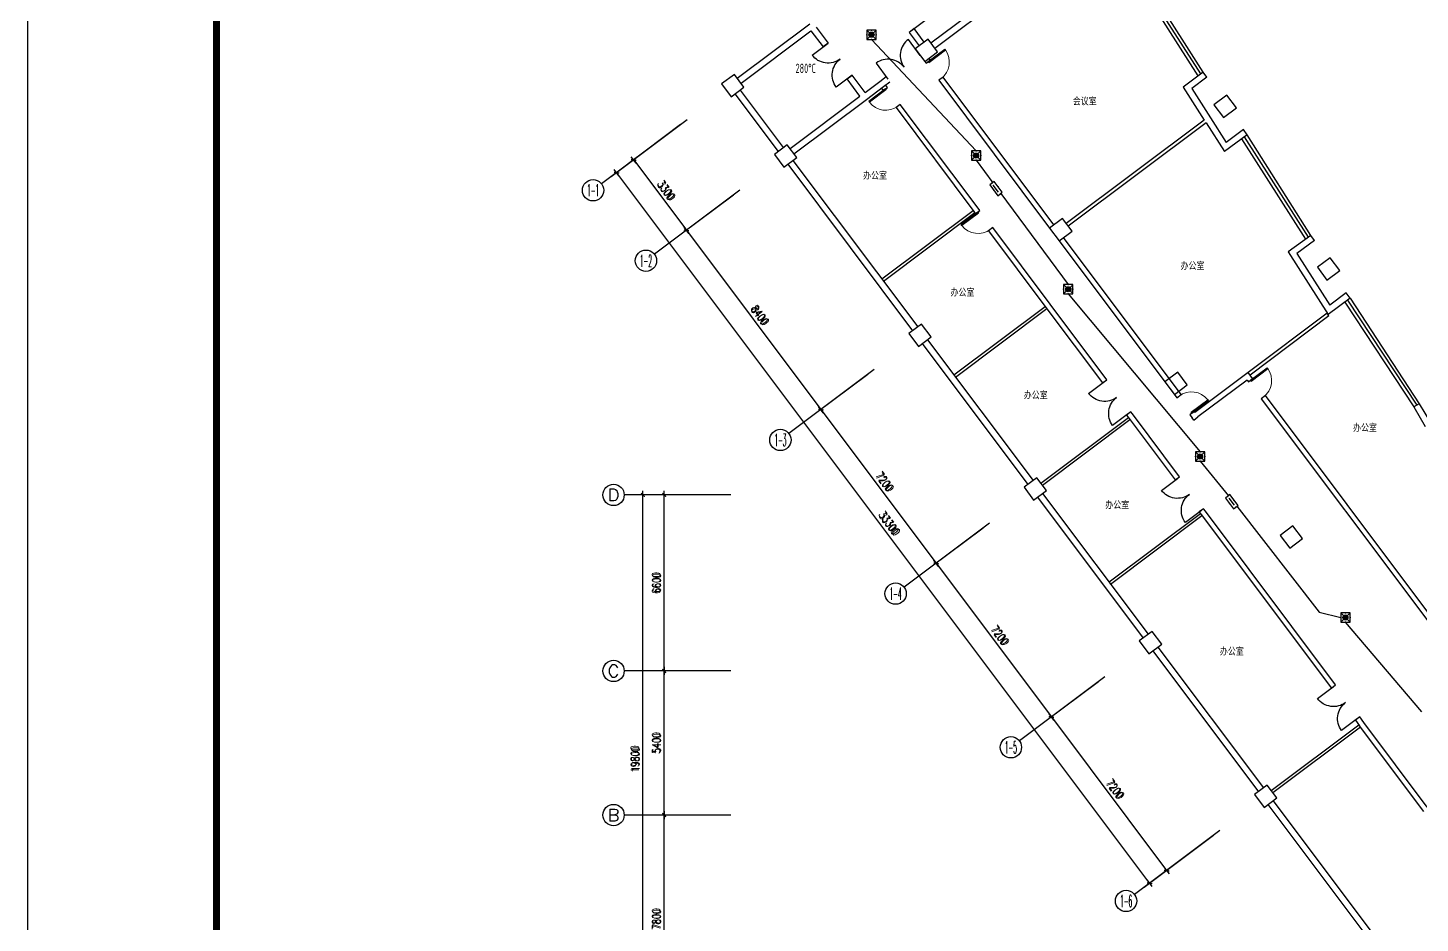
# Model space of a CAD drawing. Extents: x -149393 to 1177518, y -366685 to 296590.
# Drawn here: x 607049 to 659243, y -248251 to -214690 of the extents above; entities that cross this region are included whole.
import ezdxf
from ezdxf.enums import TextEntityAlignment as Align

# ---------------------------------------------------------------- set-up
doc = ezdxf.new("R2010")
doc.units = 0
doc.header["$LTSCALE"] = 1000
doc.header["$MEASUREMENT"] = 0
doc.linetypes.add('常规', pattern=[20, 10, 0, 10])
doc.layers.get('0').update_dxf_attribs({"linetype": 'CONTINUOUS'})
doc.layers.get('Defpoints').update_dxf_attribs({"linetype": 'CONTINUOUS'})
for name, color, linetype in [('AXIS', 3, 'CONTINUOUS'), ('AXIS_TEXT', 7, 'CONTINUOUS'), ('COLUMN', 9, 'CONTINUOUS'), ('EQUIP-消防', 3, 'CONTINUOUS'), ('PUB_TITLE', 253, 'CONTINUOUS'), ('TEL_TEXT', 7, 'CONTINUOUS'), ('TH_TEXT', 7, 'CONTINUOUS'), ('WALL', 9, 'CONTINUOUS'), ('WALL-MOVE', 6, 'CONTINUOUS'), ('WINDOW', 4, 'CONTINUOUS'), ('WIRE-应急', 60, '常规')]:
    doc.layers.add(name, color=color, linetype=linetype)
doc.styles.add('_TCH_AXIS', font='COMPLEX', dxfattribs={"bigfont": 'GBCBIG'})
doc.styles.add('_TCH_DIM_T3', font='SIMPLEX', dxfattribs={"width": 0.705882, "bigfont": 'GBCBIG'})
doc.styles.add('_TEL_DIM', font='', dxfattribs={"width": 0.8, "height": 3.5})
doc.styles.add('COMPLEX', font='COMPLEX')
doc.styles.add('DIM_FONT', font='SIMPLEX.shx', dxfattribs={"width": 0.8})
doc.styles.get("Standard").update_dxf_attribs({"font": 'gbenor.shx', "bigfont": 'gbcbig.shx'})
doc.styles.get('_TEL_DIM').set_extended_font_data('SimSun')
doc.dimstyles.new('_TCH_ARCH&&100', dxfattribs={"dimtxt": 297.5, "dimasz": 100, "dimexe": 250, "dimexo": 300, "dimgap": 126.25, "dimtad": 1, "dimdec": 0, "dimzin": 0, "dimdsep": 46, "dimtxsty": '_TCH_DIM_T3', "dimblk": 'ARCHTICK', "dimcen": 0.09, "dimclrt": 7, "dimazin": 2, "dimtfac": 1, "dimtdec": 0, "dimtix": 1, "dimtmove": 2, "dimatfit": 3, "dimfxl": 1, "dimtolj": 1, "dimtzin": 0, "dimarcsym": 0})
doc.dimstyles.new('DIMN', dxfattribs={"dimtxt": 300, "dimasz": 1, "dimexe": 250, "dimexo": 300, "dimgap": 150, "dimtad": 1, "dimdec": 0, "dimdsep": 46, "dimtxsty": 'DIM_FONT', "dimblk": '_DIMX', "dimcen": 2.5, "dimclrt": 7, "dimadec": 0, "dimazin": 0, "dimtfac": 1, "dimtdec": 0, "dimtix": 1, "dimtmove": 2, "dimatfit": 3, "dimldrblk": '_DIMX', "dimfxl": 1, "dimtolj": 1, "dimarcsym": 0})

# ---------------------------------------------------------------- blocks, each defined once
blk = doc.blocks.new('$equip_U$00000427(cyc-PC)')
for p, q in [((-0.43, -0.43), (0.43, 0.43)), ((-0.43, 0.43), (0.43, -0.43))]:
    blk.add_line(p, q)
blk.add_lwpolyline([(-0.5, 0.5), (-0.5, -0.5), (0.5, -0.5), (0.5, 0.5)], close=True)
blk.add_circle((0, 0), 0.275)
for p in [(-0.5, 0), (0, 0.5), (0.5, 0), (0, -0.5)]:
    blk.add_point(p)
for points in [[(-0.24, 0.14), (0.24, 0.14), (-0.27, 0), (0.27, 0)], [(-0.24, -0.14), (0.24, -0.14), (-0.27, 0), (0.27, 0)], [(-0.14, 0.24), (0.14, 0.24), (-0.24, 0.14), (0.24, 0.14)], [(0, 0.27), (0, 0.27), (-0.14, 0.24), (0.14, 0.24)], [(-0.14, -0.24), (0.14, -0.24), (-0.24, -0.14), (0.24, -0.14)], [(0, -0.27), (0, -0.27), (-0.14, -0.24), (0.14, -0.24)]]:
    blk.add_solid(points)
at = {"color": 7, "style": '_TEL_DIM', "flags": 1}
blk.add_attdef('A', text='', height=0.00002, dxfattribs=at).set_placement((0, 0), align=Align.MIDDLE_CENTER)
blk = doc.blocks.new('$equip_U$00000108(cyc-PC)')
for p, q in [((-0.72, 0.6), (-0.72, 0)), ((0.72, 0.6), (-0.72, 0.6)), ((-0.72, 0), (0.72, 0)), ((-0.48, 0.3), (0.48, 0.3)), ((0.72, 0), (0.72, 0.6))]:
    blk.add_line(p, q)
for p in [(-0.72, 0.3), (0, 0.6), (0, 0), (0.72, 0.3)]:
    blk.add_point(p)
blk.add_solid([(0.24, 0.23), (0.53, 0.3), (0.24, 0.37)])
at = {"color": 7, "style": '_TEL_DIM', "flags": 1}
blk.add_attdef('A', text='', height=0.00002, dxfattribs=at).set_placement((0, 0), align=Align.MIDDLE_CENTER)
blk = doc.blocks.new('_DIMX')
blk.add_line((-150, 0), (150, 0))
at = {"const_width": 50}
blk.add_lwpolyline([(-70, -70), (70, 70)], dxfattribs=at)
blk = doc.blocks.new('_ArchTick')
at = {"color": 0, "linetype": 'ByBlock', "const_width": 0.4}
blk.add_lwpolyline([(-0.5, -0.5), (0.5, 0.5)], dxfattribs=at)
blk = doc.blocks.new('*D1257')
at = {"layer": 'AXIS', "color": 0, "lineweight": -2, "transparency": 16777216}
for p, q in [((638540, -227679), (636580, -229149)), ((636780, -228999), (641100, -234759)), ((642860, -233439), (640900, -234909))]:
    blk.add_line(p, q, dxfattribs=at)
at = {"layer": 'Defpoints', "color": 0, "transparency": 16777216}
for p in [(638780, -227499), (643100, -233259), (641100, -234759)]:
    blk.add_point(p, dxfattribs=at)
at = {"layer": 'AXIS', "color": 0, "lineweight": -2, "transparency": 16777216, "xscale": 100, "yscale": 100, "zscale": 100}
for p, rotation in [((636780, -228999), 126.8700000000011), ((641100, -234759), 306.8700000000011)]:
    blk.add_blockref('_ArchTick', p, dxfattribs=dict(at, rotation=rotation))
at = {"layer": 'AXIS', "color": 7, "transparency": 16777216, "insert": (639160, -231714), "char_height": 297.5, "attachment_point": 5, "rotation": 306.87, "style": '_TCH_DIM_T3'}
blk.add_mtext('\\A1;7200', dxfattribs=at)
blk = doc.blocks.new('*D1258')
at = {"layer": 'AXIS', "color": 0, "lineweight": -2, "transparency": 16777216}
for p, q in [((647180, -239199), (645220, -240669)), ((645420, -240519), (649740, -246279)), ((651500, -244959), (649540, -246429))]:
    blk.add_line(p, q, dxfattribs=at)
at = {"layer": 'Defpoints', "color": 0, "transparency": 16777216}
for p in [(647420, -239019), (651740, -244779), (649740, -246279)]:
    blk.add_point(p, dxfattribs=at)
at = {"layer": 'AXIS', "color": 0, "lineweight": -2, "transparency": 16777216, "xscale": 100, "yscale": 100, "zscale": 100}
for p, rotation in [((645420, -240519), 126.8700000000012), ((649740, -246279), 306.8700000000013)]:
    blk.add_blockref('_ArchTick', p, dxfattribs=dict(at, rotation=rotation))
at = {"layer": 'AXIS', "color": 7, "transparency": 16777216, "insert": (647800, -243234), "char_height": 297.5, "attachment_point": 5, "rotation": 306.87, "style": '_TCH_DIM_T3'}
blk.add_mtext('\\A1;7200', dxfattribs=at)
blk = doc.blocks.new('*D1259')
at = {"layer": 'AXIS', "color": 0, "lineweight": -2, "transparency": 16777216}
for p, q in [((631520, -218319), (628920, -220269)), ((629120, -220119), (649100, -246759)), ((651500, -244959), (648900, -246909))]:
    blk.add_line(p, q, dxfattribs=at)
at = {"layer": 'Defpoints', "color": 0, "transparency": 16777216}
for p in [(631760, -218139), (651740, -244779), (649100, -246759)]:
    blk.add_point(p, dxfattribs=at)
at = {"layer": 'AXIS', "color": 0, "lineweight": -2, "transparency": 16777216, "xscale": 100, "yscale": 100, "zscale": 100}
for p, rotation in [((629120, -220119), 126.8700000000008), ((649100, -246759), 306.8700000000008)]:
    blk.add_blockref('_ArchTick', p, dxfattribs=dict(at, rotation=rotation))
at = {"layer": 'AXIS', "color": 7, "transparency": 16777216, "insert": (639330, -233274), "char_height": 297.5, "attachment_point": 5, "rotation": 306.87, "style": '_TCH_DIM_T3'}
blk.add_mtext('\\A1;33300', dxfattribs=at)
blk = doc.blocks.new('*D1260')
at = {"layer": 'AXIS', "color": 0, "lineweight": -2, "transparency": 16777216}
for p, q in [((642860, -233439), (640900, -234909)), ((641100, -234759), (645420, -240519)), ((647180, -239199), (645220, -240669))]:
    blk.add_line(p, q, dxfattribs=at)
at = {"layer": 'Defpoints', "color": 0, "transparency": 16777216}
for p in [(643100, -233259), (647420, -239019), (645420, -240519)]:
    blk.add_point(p, dxfattribs=at)
at = {"layer": 'AXIS', "color": 0, "lineweight": -2, "transparency": 16777216, "xscale": 100, "yscale": 100, "zscale": 100}
for p, rotation in [((641100, -234759), 126.8700000000003), ((645420, -240519), 306.8700000000003)]:
    blk.add_blockref('_ArchTick', p, dxfattribs=dict(at, rotation=rotation))
at = {"layer": 'AXIS', "color": 7, "transparency": 16777216, "insert": (643480, -237474), "char_height": 297.5, "attachment_point": 5, "rotation": 306.87, "style": '_TCH_DIM_T3'}
blk.add_mtext('\\A1;7200', dxfattribs=at)
blk = doc.blocks.new('*D1261')
at = {"layer": 'AXIS', "color": 0, "lineweight": -2, "transparency": 16777216}
for p, q in [((633500, -220959), (631540, -222429)), ((631740, -222279), (636780, -228999)), ((638540, -227679), (636580, -229149))]:
    blk.add_line(p, q, dxfattribs=at)
at = {"layer": 'Defpoints', "color": 0, "transparency": 16777216}
for p in [(633740, -220779), (638780, -227499), (636780, -228999)]:
    blk.add_point(p, dxfattribs=at)
at = {"layer": 'AXIS', "color": 0, "lineweight": -2, "transparency": 16777216, "xscale": 100, "yscale": 100, "zscale": 100}
for p, rotation in [((631740, -222279), 126.8700000000008), ((636780, -228999), 306.8700000000008)]:
    blk.add_blockref('_ArchTick', p, dxfattribs=dict(at, rotation=rotation))
at = {"layer": 'AXIS', "color": 7, "transparency": 16777216, "insert": (634480, -225474), "char_height": 297.5, "attachment_point": 5, "rotation": 306.87, "style": '_TCH_DIM_T3'}
blk.add_mtext('\\A1;8400', dxfattribs=at)
blk = doc.blocks.new('*D1262')
at = {"layer": 'AXIS', "color": 0, "lineweight": -2, "transparency": 16777216}
for p, q in [((631520, -218319), (629560, -219789)), ((629760, -219639), (631740, -222279)), ((633500, -220959), (631540, -222429))]:
    blk.add_line(p, q, dxfattribs=at)
at = {"layer": 'Defpoints', "color": 0, "transparency": 16777216}
for p in [(631760, -218139), (633740, -220779), (631740, -222279)]:
    blk.add_point(p, dxfattribs=at)
at = {"layer": 'AXIS', "color": 0, "lineweight": -2, "transparency": 16777216, "xscale": 100, "yscale": 100, "zscale": 100}
for p, rotation in [((629760, -219639), 126.8700000000016), ((631740, -222279), 306.8700000000015)]:
    blk.add_blockref('_ArchTick', p, dxfattribs=dict(at, rotation=rotation))
at = {"layer": 'AXIS', "color": 7, "transparency": 16777216, "insert": (630970, -220794), "char_height": 297.5, "attachment_point": 5, "rotation": 306.87, "style": '_TCH_DIM_T3'}
blk.add_mtext('\\A1;3300', dxfattribs=at)
blk = doc.blocks.new('*D1268')
at = {"layer": 'AXIS', "color": 0, "lineweight": -2, "transparency": 16777216}
for p, q in [((633105, -244198), (630655, -244198)), ((630905, -251998), (630905, -244198)), ((633105, -251998), (630655, -251998))]:
    blk.add_line(p, q, dxfattribs=at)
at = {"layer": 'Defpoints', "color": 0, "transparency": 16777216}
for p in [(630905, -244198), (633405, -244198), (633405, -251998)]:
    blk.add_point(p, dxfattribs=at)
at = {"layer": 'AXIS', "color": 0, "lineweight": -2, "transparency": 16777216, "xscale": 100, "yscale": 100, "zscale": 100}
for p, rotation in [((630905, -244198), 90), ((630905, -251998), 270)]:
    blk.add_blockref('_ArchTick', p, dxfattribs=dict(at, rotation=rotation))
at = {"layer": 'AXIS', "color": 7, "transparency": 16777216, "insert": (630630, -248098), "char_height": 297.5, "attachment_point": 5, "rotation": 90, "style": '_TCH_DIM_T3'}
blk.add_mtext('\\A1;7800', dxfattribs=at)
blk = doc.blocks.new('*D1269')
at = {"layer": 'AXIS', "color": 0, "lineweight": -2, "transparency": 16777216}
for p, q in [((632805, -232198), (629855, -232198)), ((630105, -251998), (630105, -232198)), ((632805, -251998), (629855, -251998))]:
    blk.add_line(p, q, dxfattribs=at)
at = {"layer": 'Defpoints', "color": 0, "transparency": 16777216}
for p in [(630105, -232198), (633105, -232198), (633105, -251998)]:
    blk.add_point(p, dxfattribs=at)
at = {"layer": 'AXIS', "color": 0, "lineweight": -2, "transparency": 16777216, "xscale": 100, "yscale": 100, "zscale": 100}
for p, rotation in [((630105, -232198), 90), ((630105, -251998), 270)]:
    blk.add_blockref('_ArchTick', p, dxfattribs=dict(at, rotation=rotation))
at = {"layer": 'AXIS', "color": 7, "transparency": 16777216, "insert": (629830, -242098), "char_height": 297.5, "attachment_point": 5, "rotation": 90, "style": '_TCH_DIM_T3'}
blk.add_mtext('\\A1;19800', dxfattribs=at)
blk = doc.blocks.new('*D1270')
at = {"layer": 'AXIS', "color": 0, "lineweight": -2, "transparency": 16777216}
for p, q in [((633105, -238798), (630655, -238798)), ((630905, -244198), (630905, -238798)), ((633105, -244198), (630655, -244198))]:
    blk.add_line(p, q, dxfattribs=at)
at = {"layer": 'Defpoints', "color": 0, "transparency": 16777216}
for p in [(630905, -238798), (633405, -238798), (633405, -244198)]:
    blk.add_point(p, dxfattribs=at)
at = {"layer": 'AXIS', "color": 0, "lineweight": -2, "transparency": 16777216, "xscale": 100, "yscale": 100, "zscale": 100}
for p, rotation in [((630905, -238798), 90), ((630905, -244198), 270)]:
    blk.add_blockref('_ArchTick', p, dxfattribs=dict(at, rotation=rotation))
at = {"layer": 'AXIS', "color": 7, "transparency": 16777216, "insert": (630630, -241498), "char_height": 297.5, "attachment_point": 5, "rotation": 90, "style": '_TCH_DIM_T3'}
blk.add_mtext('\\A1;5400', dxfattribs=at)
blk = doc.blocks.new('*D1271')
at = {"layer": 'AXIS', "color": 0, "lineweight": -2, "transparency": 16777216}
for p, q in [((633105, -232198), (630655, -232198)), ((630905, -238798), (630905, -232198)), ((633105, -238798), (630655, -238798))]:
    blk.add_line(p, q, dxfattribs=at)
at = {"layer": 'Defpoints', "color": 0, "transparency": 16777216}
for p in [(630905, -232198), (633405, -232198), (633405, -238798)]:
    blk.add_point(p, dxfattribs=at)
at = {"layer": 'AXIS', "color": 0, "lineweight": -2, "transparency": 16777216, "xscale": 100, "yscale": 100, "zscale": 100}
for p, rotation in [((630905, -232198), 90), ((630905, -238798), 270)]:
    blk.add_blockref('_ArchTick', p, dxfattribs=dict(at, rotation=rotation))
at = {"layer": 'AXIS', "color": 7, "transparency": 16777216, "insert": (630630, -235498), "char_height": 297.5, "attachment_point": 5, "rotation": 90, "style": '_TCH_DIM_T3'}
blk.add_mtext('\\A1;6600', dxfattribs=at)
blk = doc.blocks.new('_FZHK')
blk.add_lwpolyline([(-0.5, -0.5), (0.5, -0.5), (0.5, 0.5), (-0.5, 0.5)], close=True)
blk = doc.blocks.new('_AXISO')
blk.add_circle((0, 0), 0.5)
at = {"layer": 'AXIS_TEXT', "style": 'COMPLEX', "width": 1.041667}
blk.add_attdef('A', text='', height=0.56, dxfattribs=at).set_placement((-0.25, -0.28), (0.25, -0.28), align=Align.FIT)
blk = doc.blocks.new('$DorLib2D$00000001')
for p, q in [((0.45, 0.975), (0.5, 0.975)), ((0.45, 0), (0.45, 0.975)), ((0.5, 0), (0.5, 0.975)), ((0.5, 0), (0.45, 0))]:
    blk.add_line(p, q)
at = {"lineweight": 13}
blk.add_arc((0.475, 0), 0.975, 91.46928, 180, dxfattribs=at)

msp = doc.modelspace()

# ---------------------------------------------------------------- linework, layer by layer
at = {"color": 59}
for p, q in [((650921.8, -216490.6), (647867.5, -211690.5)), ((651018.1, -216418.4), (647968.7, -211626)), ((651114.4, -216346.2), (648070, -211561.6)), ((654956.2, -222606.6), (652562.6, -218845.8)), ((655053.2, -222535.4), (652659.5, -218774.6)), ((655143.2, -222469.2), (652756.5, -218703.4)), ((656516.6, -224897.2), (659113.6, -228837.5)), ((656618.4, -224821.7), (659211.9, -228779.4)), ((656420, -224968.7), (659010.1, -228898.6))]:
    msp.add_line(p, q, dxfattribs=at)
at = {"layer": 'AXIS'}
for p, q in [((631759.5, -218139.3), (628559.5, -220539.3)), ((633739.5, -220779.3), (630539.5, -223179.3)), ((633739.5, -220779.3), (630539.5, -223179.3)), ((638779.6, -227499.3), (635579.6, -229899.3)), ((633404.7, -232198.2), (629404.7, -232198.2)), ((643099.6, -233259.3), (639899.6, -235659.3)), ((633404.7, -238798.2), (629404.7, -238798.2)), ((633404.7, -238798.2), (629404.7, -238798.2)), ((647419.6, -239019.3), (644219.6, -241419.3)), ((633404.7, -244198.2), (629404.7, -244198.2)), ((633404.7, -244198.2), (629404.7, -244198.2)), ((651739.6, -244779.3), (648539.6, -247179.3))]:
    msp.add_line(p, q, dxfattribs=at)
for centre in [(628239.5, -220779.3), (630219.5, -223419.3), (635259.6, -230139.3), (629004.7, -232198.2), (639579.6, -235899.3), (629004.7, -238798.2), (629004.7, -244198.2)]:
    msp.add_circle(centre, 400, dxfattribs=at)
at = {"layer": 'PUB_TITLE'}
msp.add_lwpolyline([(607049.5, -192676.1), (725849.5, -192676.1), (725849.5, -276684.6), (607049.5, -276684.6)], close=True, dxfattribs=at)
at = {"layer": 'PUB_TITLE', "const_width": 270.7}
msp.add_lwpolyline([(614120.9, -194090.4), (724435.2, -194090.4), (724435.2, -275270.4), (614120.9, -275270.4), (614120.9, -194090.4)], close=True, dxfattribs=at)
at = {"layer": 'WALL', "color": 59}
for p, q in [((640902.1, -215257.4), (646459.5, -211089.3)), ((641046.1, -215449.4), (646499.8, -211359.1)), ((633642.1, -216577.4), (636358.8, -214539.8)), ((633786.1, -216769.4), (636406.8, -214803.8)), ((636406.8, -214803.8), (636858.9, -215406.7)), ((636598.8, -214659.8), (637050.9, -215262.7)), ((640274.2, -214720.2), (640082.2, -214864.2)), ((640082.2, -214864.2), (640458.1, -215365.4)), ((640650.1, -215221.4), (640274.2, -214720.2)), ((637050.9, -215262.7), (636858.9, -215406.7)), ((637758.9, -216606.7), (637950.9, -216462.7)), ((638434.8, -217107.8), (637950.9, -216462.7)), ((638982.1, -216697.4), (639222, -216517.4)), ((651107, -216351.7), (650363.9, -216909.1)), ((651251, -216543.7), (650685.7, -216967.7)), ((651251, -216543.7), (651107, -216351.7)), ((633750.1, -217021.4), (635370.1, -219181.4)), ((638242.8, -217251.8), (637758.9, -216606.7)), ((638434.8, -217107.8), (638982.1, -216697.4)), ((638482.8, -217371.8), (639126.1, -216889.4)), ((639126.1, -216889.4), (639366, -216709.4)), ((650363.9, -216909.1), (651150.8, -218145.8)), ((650685.7, -216967.7), (651380.7, -218059.9)), ((633558.1, -217165.4), (635178.1, -219325.4)), ((635622.1, -219217.4), (638242.8, -217251.8)), ((635766.1, -219409.4), (638482.8, -217371.8)), ((651150.8, -218145.8), (645978.1, -222025.4)), ((651380.7, -218059.9), (651968.8, -218984.3)), ((651215.4, -218247.3), (646050.1, -222121.4)), ((651215.4, -218247.3), (651904.1, -219329.6)), ((652620.8, -218505.2), (651968.8, -218984.3)), ((652763, -218698.6), (652620.8, -218505.2)), ((652763, -218698.6), (651904.1, -219329.6)), ((635730.1, -219661.4), (640410.1, -225901.4)), ((635538.1, -219805.4), (640218.1, -226045.4)), ((655143.2, -222469.2), (654297.3, -223090.8)), ((655285.3, -222662.7), (654620.3, -223151.3)), ((655285.3, -222662.7), (655143.2, -222469.2)), ((654297.3, -223090.8), (655789.6, -225436.1)), ((654620.3, -223151.3), (655853.7, -225089.8)), ((656618.4, -224821.7), (655789.6, -225436.1)), ((656475.5, -224628.9), (655853.7, -225089.8)), ((656618.4, -224821.7), (656475.5, -224628.9)), ((655753.6, -225388.1), (652794, -227613.4)), ((655825.7, -225484), (655753.6, -225388.1)), ((655825.7, -225484), (652866.1, -227709.3)), ((640770.1, -226381.4), (644730.1, -231661.4)), ((640578.1, -226525.4), (644538.1, -231805.4)), ((652866.1, -227709.3), (652794, -227613.4)), ((659211.9, -228779.4), (659005.3, -228901.5)), ((659005.3, -228901.5), (659436.6, -229631.5)), ((659211.9, -228779.4), (659629.8, -229486.6)), ((645090.1, -232141.4), (649050.1, -237421.4)), ((644898.1, -232285.4), (648858.1, -237565.4)), ((649410.1, -237901.4), (653370.1, -243181.4)), ((649218.1, -238045.4), (653178.1, -243325.4)), ((653730.1, -243661.4), (658137.8, -249538.2)), ((653538.1, -243805.4), (657927.8, -249658.2))]:
    msp.add_line(p, q, dxfattribs=at)
at = {"layer": 'WALL'}
for p, q in [((640674.1, -215953.4), (640720.8, -216015.7)), ((640720.8, -216015.7), (640880.8, -215895.7)), ((640880.8, -215895.7), (640834.1, -215833.4)), ((641360.8, -216535.7), (641200.8, -216655.7)), ((645514.1, -222073.4), (641360.8, -216535.7)), ((639046.1, -216949.4), (639114.6, -217040.7)), ((639114.6, -217040.7), (639274.6, -216920.7)), ((639274.6, -216920.7), (639206.1, -216829.4)), ((641200.8, -216655.7), (645354.1, -222193.4)), ((639754.6, -217560.7), (639594.6, -217680.7)), ((642674.1, -221453.4), (639754.6, -217560.7)), ((639594.6, -217680.7), (642514.1, -221573.4)), ((642514.1, -221573.4), (642578.2, -221658.9)), ((642578.2, -221658.9), (642738.2, -221538.9)), ((642738.2, -221538.9), (642674.1, -221453.4)), ((643218.2, -222178.9), (643058.2, -222298.9)), ((643058.2, -222298.9), (645214.1, -225173.4)), ((645374.1, -225053.4), (643218.2, -222178.9)), ((645714.1, -222673.4), (650124.3, -228553.6)), ((650284.3, -228433.6), (645874.1, -222553.4)), ((645214.1, -225173.4), (647335.9, -228002.5)), ((647495.9, -227882.5), (645374.1, -225053.4)), ((647335.9, -228002.5), (647495.9, -227882.5)), ((652794.1, -227613.4), (650794.1, -229113.4)), ((652754.1, -227893.4), (650914.1, -229273.4)), ((652754.1, -227893.4), (652802.1, -227957.4)), ((652962.1, -227837.4), (652794.1, -227613.4)), ((652802.1, -227957.4), (652962.1, -227837.4)), ((650124.3, -228553.6), (650284.3, -228433.6)), ((653442.1, -228477.4), (653282.1, -228597.4)), ((653282.1, -228597.4), (659562.8, -236971.6)), ((659562.8, -236638.3), (653442.1, -228477.4)), ((648395.9, -229082.5), (648235.9, -229202.5)), ((648494.1, -229213.4), (648395.9, -229082.5)), ((650764.3, -229073.6), (650604.3, -229193.6)), ((650794.1, -229113.4), (650764.3, -229073.6)), ((648235.9, -229202.5), (648334.1, -229333.4)), ((648334.1, -229333.4), (650061.7, -231636.9)), ((650221.7, -231516.9), (648494.1, -229213.4)), ((650604.3, -229193.6), (650694.1, -229313.4)), ((650754.1, -229393.4), (650694.1, -229313.4)), ((650754.1, -229393.4), (650914.1, -229273.4)), ((650914.1, -229273.4), (650914.1, -229273.4)), ((650061.7, -231636.9), (650221.7, -231516.9)), ((651121.7, -232716.9), (650961.7, -232836.9)), ((651194.1, -232813.4), (651121.7, -232716.9)), ((650961.7, -232836.9), (651034.1, -232933.4)), ((651034.1, -232933.4), (655915.6, -239442)), ((656075.6, -239322), (651194.1, -232813.4)), ((655915.6, -239442), (656075.6, -239322)), ((656975.6, -240522), (656815.6, -240642)), ((657134.1, -240733.3), (656975.6, -240522)), ((656815.6, -240642), (656974.1, -240853.4)), ((659382.8, -244064.9), (656974.1, -240853.4)), ((659507.8, -243898.2), (657134.1, -240733.3))]:
    msp.add_line(p, q, dxfattribs=at)
at = {"layer": 'WALL-MOVE', "color": 59}
for p, q in [((639060.1, -224101.4), (642484.1, -221533.4)), ((639120.1, -224181.4), (642544.1, -221613.4)), ((639060.1, -224101.4), (639120.1, -224181.4)), ((641760.1, -227701.4), (645184.1, -225133.4)), ((641820.1, -227781.4), (645244.1, -225213.4)), ((641760.1, -227701.4), (641820.1, -227781.4)), ((645024.1, -231753.4), (648304.1, -229293.4)), ((645084.1, -231833.4), (648364.1, -229373.4)), ((647580.1, -235461.4), (651004.1, -232893.4)), ((647640.1, -235541.4), (651064.1, -232973.4)), ((647580.1, -235461.4), (647640.1, -235541.4)), ((653664.1, -243273.4), (656944.1, -240813.4)), ((653724.1, -243353.4), (657004.1, -240893.4))]:
    msp.add_line(p, q, dxfattribs=at)
at = {"layer": 'WINDOW', "color": 59, "extrusion": (7.34766e-17, -9.79684e-17, -1)}
msp.add_lwpolyline([(-640178.2, -214792.2), (-640778.2, -214342.2, -0.4142136), (-639728.2, -214192.2, -0.4142136), (-639878.2, -213142.2), (-639278.2, -213592.2)], format="xyb", dxfattribs=at)
at = {"layer": 'WINDOW', "color": 59, "extrusion": (0, 0, -1)}
msp.add_lwpolyline([(-637950.9, -216462.7), (-637350.9, -216912.7, 0.4142136), (-637500.9, -215862.7, 0.4142136), (-636450.9, -215712.7), (-637050.9, -215262.7)], format="xyb", dxfattribs=at)
at = {"layer": 'WINDOW', "color": 59, "extrusion": (9.87497e-17, 7.24231e-17, -1)}
msp.add_lwpolyline([(-640503.6, -215726.3), (-640060, -215121.5, -0.4142136), (-639898.8, -216169.9, -0.4142136), (-638850.5, -216008.6), (-639294, -216613.4)], format="xyb", dxfattribs=at)
at = {"layer": 'WINDOW', "color": 59}
for points in [[(648315.9, -229142.5), (647715.9, -229592.5, -0.4142136), (647865.9, -228542.5, -0.4142136), (646815.9, -228392.5), (647415.9, -227942.5)], [(651041.7, -232776.9), (650441.7, -233226.9, -0.4142136), (650591.7, -232176.9, -0.4142136), (649541.7, -232026.9), (650141.7, -231576.9)], [(656895.6, -240582), (656295.6, -241032, -0.4142136), (656445.6, -239982, -0.4142136), (655395.6, -239832), (655995.6, -239382)]]:
    msp.add_lwpolyline(points, format="xyb", dxfattribs=at)
at = {"layer": 'WIRE-应急', "linetype": '常规'}
for p, q in [((638673.2, -215121.7), (642594.7, -219304.8)), ((642594.7, -219654.8), (643218.2, -220494.6)), ((643518.6, -220899.2), (646053.9, -224314.1)), ((646053.9, -224664.1), (650992.3, -230584.6)), ((650992.3, -230934.6), (652053.2, -232233.2)), ((652372.3, -232623.8), (655462.5, -236588.6)), ((655462.5, -236588.6), (656265.1, -236792.7)), ((659308.2, -240328.1), (656440.1, -236967.7))]:
    msp.add_line(p, q, dxfattribs=at)

# ---------------------------------------------------------------- block references
at = {"layer": 'AXIS'}
ref = msp.add_blockref('_AXISO', (643899.6, -241659.3), dxfattribs=dict(at, xscale=800, yscale=800, zscale=800))
ref.add_attrib('A', '1-5', dxfattribs={"layer": 'AXIS_TEXT', "height": 452.55, "style": '_TCH_AXIS', "width": 0.381818}).set_placement((643673.3, -241885.5), (644125.9, -241885.5), align=Align.FIT)
ref = msp.add_blockref('_AXISO', (648219.6, -247419.3), dxfattribs=dict(at, xscale=800, yscale=800, zscale=800))
ref.add_attrib('A', '1-6', dxfattribs={"layer": 'AXIS_TEXT', "height": 452.55, "style": '_TCH_AXIS', "width": 0.381818}).set_placement((647993.3, -247645.5), (648445.9, -247645.5), align=Align.FIT)
at = {"layer": 'COLUMN', "color": 59}
for p, xscale, yscale, zscale, rotation in [((640734.1, -215533.4), 599.9999999999445, 599.9999999999445, 599.9999999999445, 306.8699999999949), ((633474.1, -216853.4), 599.999999999962, 599.999999999962, 599.999999999962, 36.87000000000402), ((651933.6, -217633.7), 599.9999999999562, 599.9999999999562, 599.9999999999562, 306.869999999994), ((635454.1, -219493.4), 599.999999999962, 599.999999999962, 599.999999999962, 36.87000000000402), ((645774.1, -222253.4), 599.9999999999445, 599.9999999999445, 599.9999999999445, 306.8699999999949), ((655810.3, -223726.2), 599.9999999999562, 599.9999999999562, 599.9999999999562, 306.869999999994), ((640494.1, -226213.4), 600.0000000000464, 600.0000000000464, 600.0000000000464, 36.86999999999623), ((650094.1, -228013.4), 600.0000000000144, 600.0000000000144, 600.0000000000144, 306.8700000000038), ((644814.1, -231973.4), 599.999999999962, 599.999999999962, 599.999999999962, 36.87000000000402), ((654414.1, -233773.4), 600.0000000000464, 600.0000000000464, 600.0000000000464, 216.8699999999962), ((649134.1, -237733.4), 599.999999999962, 599.999999999962, 599.999999999962, 36.87000000000402), ((653454.1, -243493.4), 600.000000000026, 600.000000000026, 600.000000000026, 306.8700000000029)]:
    msp.add_blockref('_FZHK', p, dxfattribs=dict(at, xscale=xscale, yscale=yscale, zscale=zscale, rotation=rotation))
at = {"layer": 'EQUIP-消防', "xscale": 350, "yscale": 350, "zscale": 350}
for p in [(638673.2, -214946.7), (642594.7, -219479.8), (646053.9, -224489.1), (650992.3, -230759.6), (656440.1, -236792.7)]:
    msp.add_blockref('$equip_U$00000427(cyc-PC)', p, dxfattribs=at)
at = {"layer": 'EQUIP-消防', "xscale": 350.0000000000462, "yscale": 350.0000000000462, "zscale": 350.0000000000462, "rotation": 126.8699999999792}
for p in [(643425.5, -220654.1), (652264.4, -232389.8)]:
    msp.add_blockref('$equip_U$00000108(cyc-PC)', p, dxfattribs=at)
at = {"layer": 'WINDOW', "color": 59}
for p, xscale, yscale, zscale, rotation in [((641040.8, -216275.7), 800, -800, 800, 126.8700000000002), ((639434.6, -217300.7), 800, 800, 800, 126.8700000000003), ((642898.2, -221918.9), 800, 800, 800, 126.8700000000002), ((653122.1, -228217.4), 800.0000000000001, -800, 800.0000000000001, 126.8700000000003), ((650444.3, -228813.6), -800, -800, -800, 126.87)]:
    msp.add_blockref('$DorLib2D$00000001', p, dxfattribs=dict(at, xscale=xscale, yscale=yscale, zscale=zscale, rotation=rotation))

# ---------------------------------------------------------------- texts
at = {"layer": 'AXIS', "color": 7, "style": '_TCH_AXIS'}
for s, height, width, p, p2 in [('1-1', 452.55, 0.42, (628013.3, -221005.6), (628465.8, -221005.6)), ('1-2', 452.55, 0.381818, (629993.3, -223645.6), (630445.8, -223645.6)), ('1-3', 452.55, 0.381818, (635033.3, -230365.6), (635485.8, -230365.6)), ('D', 452.5, 1.235294, (628778.4, -232424.5), (629231, -232424.5)), ('1-4', 452.55, 0.368421, (639353.3, -236125.6), (639805.8, -236125.6)), ('C', 452.5, 1.4, (628778.4, -239024.5), (629231, -239024.5)), ('B', 452.5, 1.235294, (628778.4, -244424.5), (629231, -244424.5))]:
    msp.add_text(s, height=height, dxfattribs=dict(at, width=width)).set_placement(p, p2, align=Align.FIT)
at = {"layer": 'TEL_TEXT', "color": 59, "style": '_TEL_DIM', "width": 0.8}
for s, p in [('会议室', (646222.8, -217564.7)), ('办公室', (638361.7, -220351.3)), ('办公室', (650262.4, -223737)), ('办公室', (641639.2, -224733.1)), ('办公室', (644385.3, -228583.7)), ('办公室', (656728.1, -229805.2)), ('办公室', (647441.3, -232699.9)), ('办公室', (651737.6, -238188.2))]:
    msp.add_text(s, height=265.82, dxfattribs=at).set_placement(p)
at = {"layer": 'TH_TEXT', "width": 0.6}
msp.add_text('280%%dC', height=350, dxfattribs=at).set_placement((635828.3, -216382.8))

# ---------------------------------------------------------------- dimensions: what is measured, and where the dimension line sits
at = {"layer": 'AXIS'}
for p1, p2, distance in [((631759.5, -218139.3), (651739.6, -244779.3), -3300), ((631759.5, -218139.3), (633739.5, -220779.3), -2500), ((633739.5, -220779.3), (638779.6, -227499.3), -2500), ((638779.6, -227499.3), (643099.6, -233259.3), -2500), ((633104.7, -251998.2), (633104.7, -232198.2), 3000), ((633404.7, -238798.2), (633404.7, -232198.2), 2500), ((643099.6, -233259.3), (647419.6, -239019.3), -2500), ((633404.7, -244198.2), (633404.7, -238798.2), 2500), ((647419.6, -239019.3), (651739.6, -244779.3), -2500), ((633404.7, -251998.2), (633404.7, -244198.2), 2500)]:
    msp.add_aligned_dim(p1=p1, p2=p2, distance=distance, dimstyle='DIMN', dxfattribs=at).render()
for p1, p2, distance, picture, middle in [((631759.5, -218139.3), (651739.6, -244779.3), -3300, '*D1259', (639329.6, -233274.3)), ((631759.5, -218139.3), (633739.5, -220779.3), -2500, '*D1262', (630969.5, -220794.3)), ((633739.5, -220779.3), (638779.6, -227499.3), -2500, '*D1261', (634479.5, -225474.3)), ((638779.6, -227499.3), (643099.6, -233259.3), -2500, '*D1257', (639159.6, -231714.3)), ((633104.7, -251998.2), (633104.7, -232198.2), 3000, '*D1269', (629829.7, -242098.2)), ((633404.7, -238798.2), (633404.7, -232198.2), 2500, '*D1271', (630629.7, -235498.2)), ((643099.6, -233259.3), (647419.6, -239019.3), -2500, '*D1260', (643479.6, -237474.3)), ((633404.7, -244198.2), (633404.7, -238798.2), 2500, '*D1270', (630629.7, -241498.2)), ((647419.6, -239019.3), (651739.6, -244779.3), -2500, '*D1258', (647799.6, -243234.3)), ((633404.7, -251998.2), (633404.7, -244198.2), 2500, '*D1268', (630629.7, -248098.2))]:
    dim = msp.add_aligned_dim(p1=p1, p2=p2, distance=distance, dimstyle='_TCH_ARCH&&100', dxfattribs=at)
    dim.commit()
    dim.dimension.update_dxf_attribs({"geometry": picture, "text_midpoint": middle})

doc.saveas('drawing.dxf')
